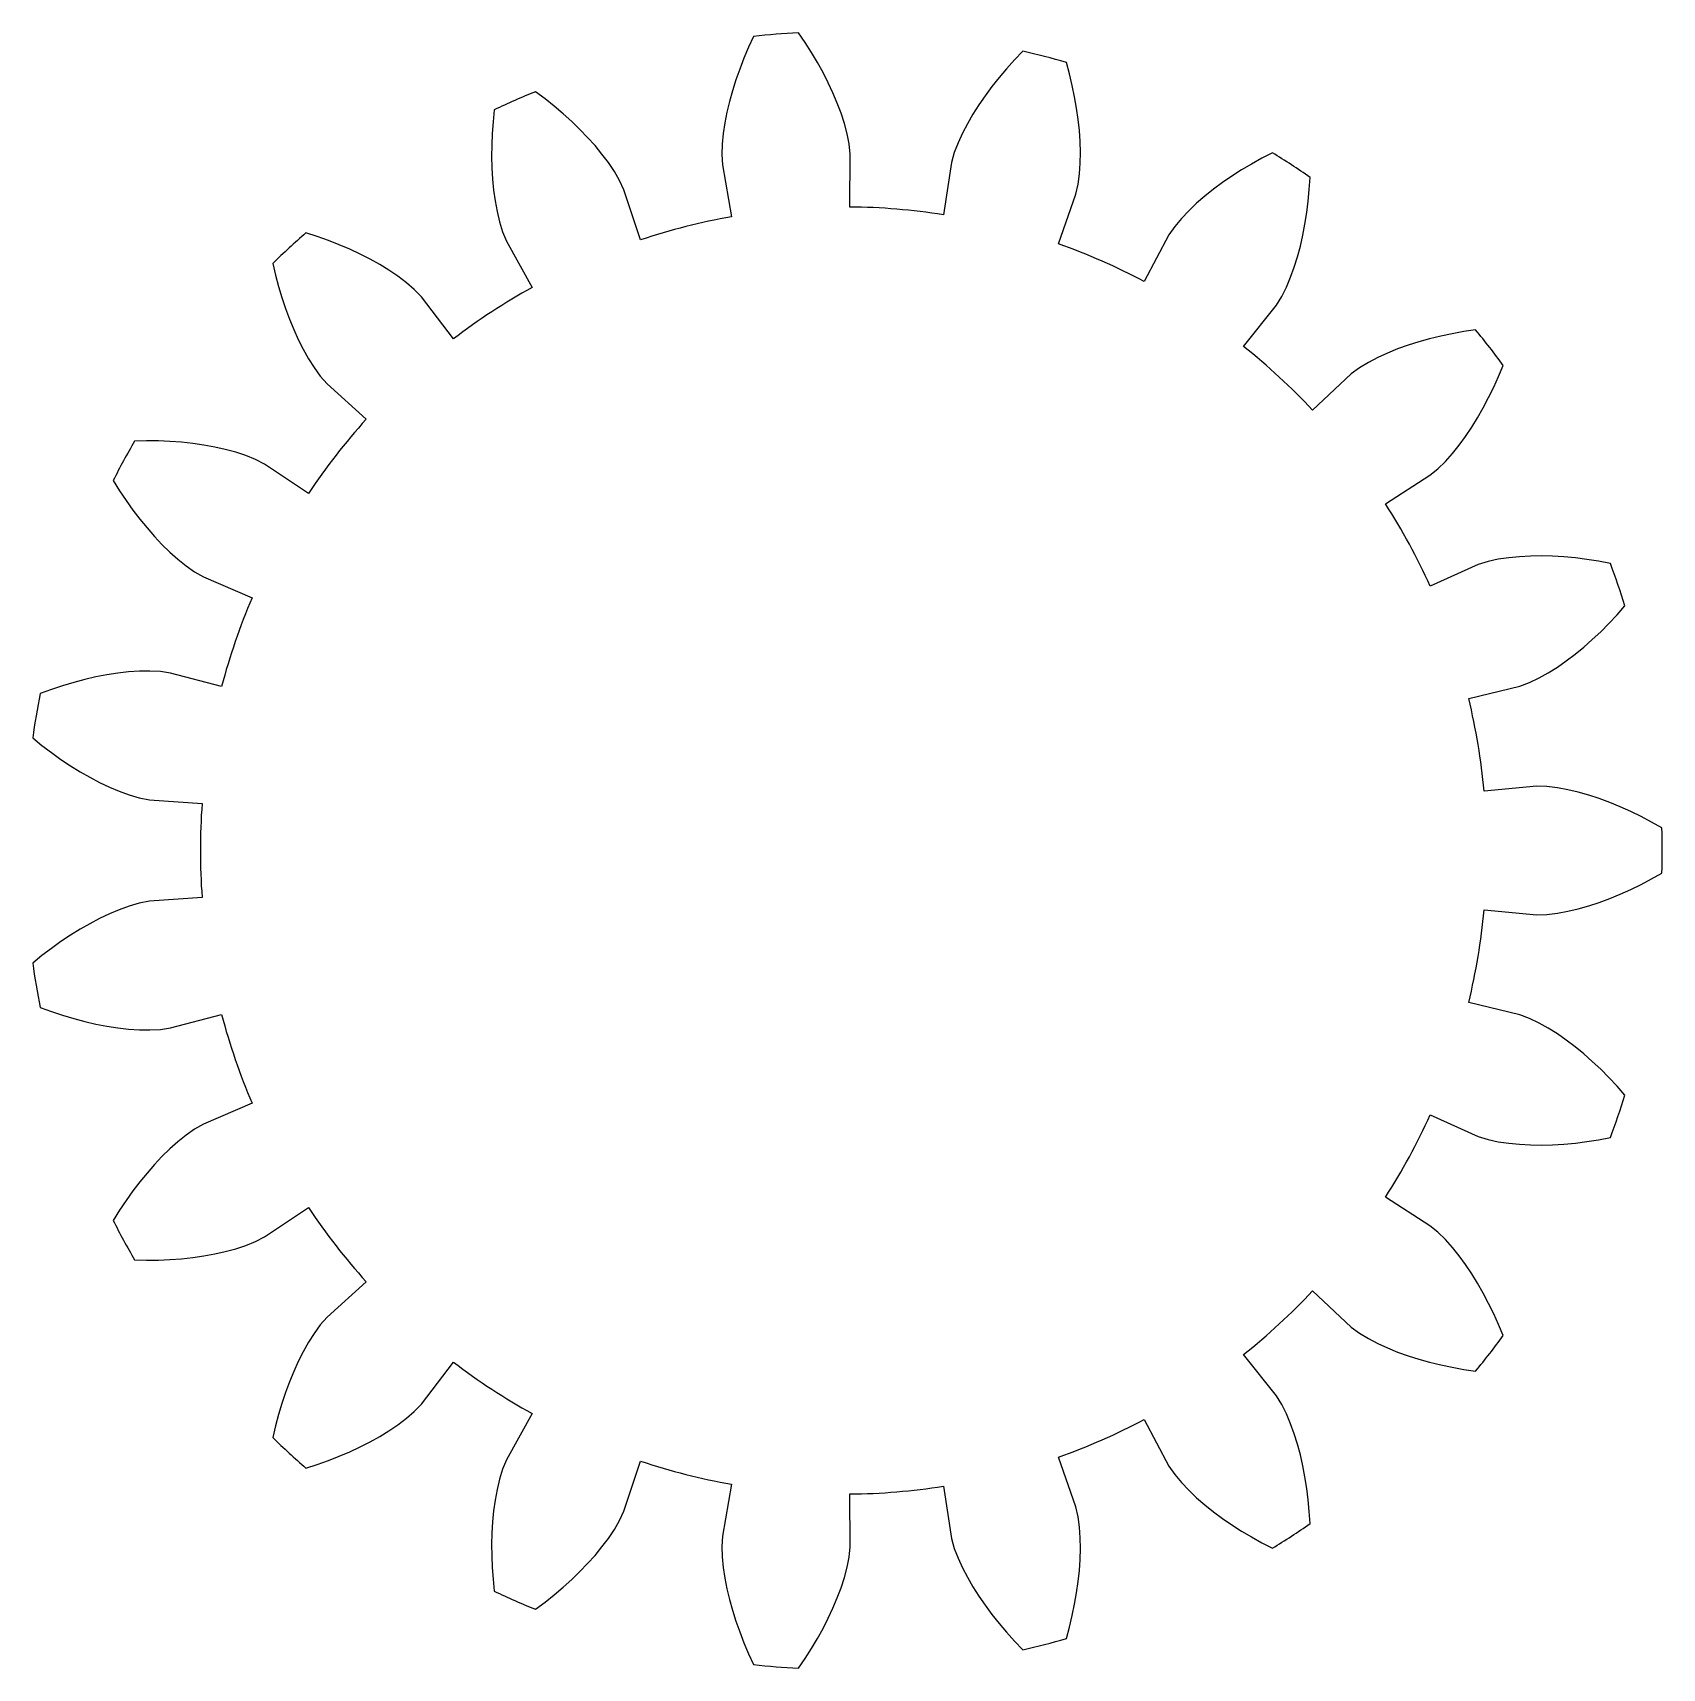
# Model space of a CAD drawing. Extents: x -10.4 to 10.5, y -10.5 to 10.5.
import ezdxf

# ---------------------------------------------------------------- set-up
doc = ezdxf.new("R2010")
doc.units = 0

msp = doc.modelspace()

# ---------------------------------------------------------------- linework, layer by layer
at = {"layer": 'PERFIL'}
for p, q in [((-1.218641, 10.297062), (-1.277731, 10.1578)), ((-1.154752, 10.436309), (-1.218641, 10.297062)), ((-0.49282, 10.357205), (-0.578758, 10.484037)), ((-0.411614, 10.229569), (-0.49282, 10.357205)), ((-1.277731, 10.1578), (-1.331919, 10.018622)), ((-0.335258, 10.101208), (-0.411614, 10.229569)), ((-0.263893, 9.972202), (-0.335258, 10.101208)), ((2.190839, 10.134831), (2.089732, 10.022301)), ((2.29648, 10.245788), (2.190839, 10.134831)), ((2.896861, 9.956042), (2.856762, 10.103906)), ((-1.381077, 9.87963), (-1.425051, 9.740929)), ((-1.331919, 10.018622), (-1.381077, 9.87963)), ((-0.197689, 9.842632), (-0.263893, 9.972202)), ((1.99329, 9.908259), (1.901664, 9.792759)), ((2.089732, 10.022301), (1.99329, 9.908259)), ((2.932224, 9.808953), (2.896861, 9.956042)), ((-3.829097, 9.636005), (-3.95156, 9.728061)), ((-1.425051, 9.740929), (-1.463646, 9.602635)), ((-0.136858, 9.712576), (-0.197689, 9.842632)), ((-0.081671, 9.582115), (-0.136858, 9.712576)), ((1.815037, 9.675852), (1.733629, 9.557583)), ((1.901664, 9.792759), (1.815037, 9.675852)), ((2.962764, 9.662755), (2.932224, 9.808953)), ((2.988374, 9.517567), (2.962764, 9.662755)), ((-4.480848, 9.495894), (-4.496062, 9.343447)), ((-3.710847, 9.541652), (-3.829097, 9.636005)), ((-3.59695, 9.445039), (-3.710847, 9.541652)), ((-3.487563, 9.346195), (-3.59695, 9.445039)), ((-1.496607, 9.46487), (-1.523594, 9.327774)), ((-1.463646, 9.602635), (-1.496607, 9.46487)), ((-0.032487, 9.451331), (-0.081671, 9.582115)), ((0.010184, 9.320304), (-0.032487, 9.451331)), ((1.657721, 9.437985), (1.587682, 9.31708)), ((1.733629, 9.557583), (1.657721, 9.437985)), ((3.008919, 9.37352), (2.988374, 9.517567)), ((-4.496062, 9.343447), (-4.506733, 9.192544)), ((-3.382875, 9.245141), (-3.487563, 9.346195)), ((-3.283111, 9.141884), (-3.382875, 9.245141)), ((-1.523594, 9.327774), (-1.544117, 9.191511)), ((0.045562, 9.18912), (0.010184, 9.320304)), ((1.587682, 9.31708), (1.524026, 9.194864)), ((3.024225, 9.230759), (3.008919, 9.37352)), ((3.034062, 9.089448), (3.024225, 9.230759)), ((-4.512793, 9.043312), (-4.514157, 8.895889)), ((-4.506733, 9.192544), (-4.512793, 9.043312)), ((-3.188553, 9.036411), (-3.283111, 9.141884)), ((-3.099569, 8.928683), (-3.188553, 9.036411)), ((-1.55742, 9.056293), (-1.562127, 8.922441)), ((-1.544117, 9.191511), (-1.55742, 9.056293)), ((0.072236, 9.057869), (0.045562, 9.18912)), ((0.086067, 8.926665), (0.072236, 9.057869)), ((1.467539, 9.071292), (1.419626, 8.946221)), ((1.524026, 9.194864), (1.467539, 9.071292)), ((3.038115, 8.94978), (3.034062, 9.089448)), ((-4.514157, 8.895889), (-4.510712, 8.750426)), ((-3.016665, 8.818611), (-3.099569, 8.928683)), ((-2.94061, 8.706022), (-3.016665, 8.818611)), ((-1.562127, 8.922441), (-1.554174, 8.790751)), ((0.079539, 8.249617), (0.086067, 8.926665)), ((1.384388, 8.819083), (1.279388, 8.150194)), ((1.419626, 8.946221), (1.384388, 8.819083)), ((3.026795, 8.676435), (3.03593, 8.811998)), ((3.03593, 8.811998), (3.038115, 8.94978)), ((5.362907, 8.874333), (5.23074, 8.800731)), ((5.498852, 8.944977), (5.362907, 8.874333)), ((-4.510712, 8.750426), (-4.502312, 8.607093)), ((-4.502312, 8.607093), (-4.488755, 8.46609)), ((-2.872763, 8.590543), (-2.94061, 8.706022)), ((-1.554174, 8.790751), (-1.436296, 8.124011)), ((3.009407, 8.543633), (3.026795, 8.676435)), ((4.97833, 8.644691), (4.858437, 8.562246)), ((5.102494, 8.724182), (4.97833, 8.644691)), ((5.23074, 8.800731), (5.102494, 8.724182)), ((5.972622, 8.475987), (5.982708, 8.628859)), ((-4.488755, 8.46609), (-4.469765, 8.327659)), ((-2.81708, 8.470939), (-2.872763, 8.590543)), ((-2.603417, 7.828456), (-2.81708, 8.470939)), ((2.753875, 7.776803), (2.979887, 8.415048)), ((2.979887, 8.415048), (3.009407, 8.543633)), ((4.63241, 8.388348), (4.526908, 8.296735)), ((4.743038, 8.476818), (4.63241, 8.388348)), ((4.858437, 8.562246), (4.743038, 8.476818)), ((5.95831, 8.325386), (5.972622, 8.475987)), ((-4.469765, 8.327659), (-4.444931, 8.192116)), ((-4.444931, 8.192116), (-4.413608, 8.059905)), ((4.427018, 8.20181), (4.333468, 8.103275)), ((4.526908, 8.296735), (4.427018, 8.20181)), ((5.939725, 8.177192), (5.95831, 8.325386)), ((-4.413608, 8.059905), (-4.374598, 7.931777)), ((4.247539, 8.000538), (4.17293, 7.891731)), ((4.333468, 8.103275), (4.247539, 8.000538)), ((5.889465, 7.888642), (5.916805, 8.031555)), ((5.916805, 8.031555), (5.939725, 8.177192)), ((-6.750432, 7.870594), (-6.89615, 7.917898)), ((-6.607953, 7.819748), (-6.750432, 7.870594)), ((-6.468856, 7.765353), (-6.607953, 7.819748)), ((-6.333302, 7.707382), (-6.468856, 7.765353)), ((-4.374598, 7.931777), (-4.324316, 7.809804)), ((-4.324316, 7.809804), (-3.996336, 7.217465)), ((4.17293, 7.891731), (3.856431, 7.293178)), ((5.857587, 7.748647), (5.889465, 7.888642)), ((-6.201474, 7.645796), (-6.333302, 7.707382)), ((-6.073588, 7.580527), (-6.201474, 7.645796)), ((-5.949907, 7.511472), (-6.073588, 7.580527)), ((5.779491, 7.478382), (5.821007, 7.611799)), ((5.821007, 7.611799), (5.857587, 7.748647)), ((-7.321375, 7.526451), (-7.286265, 7.377324)), ((-7.286265, 7.377324), (-7.24736, 7.231133)), ((-5.830764, 7.438474), (-5.949907, 7.511472)), ((-5.716612, 7.361285), (-5.830764, 7.438474)), ((-5.60812, 7.279492), (-5.716612, 7.361285)), ((5.680029, 7.223523), (5.732686, 7.348774)), ((5.732686, 7.348774), (5.779491, 7.478382)), ((-7.24736, 7.231133), (-7.204636, 7.088019)), ((-5.506454, 7.192299), (-5.60812, 7.279492)), ((-5.414952, 7.097256), (-5.506454, 7.192299)), ((5.620462, 7.103563), (5.680029, 7.223523)), ((-7.204636, 7.088019), (-7.158058, 6.948141)), ((-7.158058, 6.948141), (-7.107568, 6.811678)), ((-5.004252, 6.55896), (-5.414952, 7.097256)), ((5.129787, 6.461253), (5.55079, 6.99153)), ((5.55079, 6.99153), (5.620462, 7.103563)), ((-7.107568, 6.811678), (-7.053083, 6.678838)), ((-7.053083, 6.678838), (-6.994477, 6.549877)), ((-6.994477, 6.549877), (-6.931567, 6.425114)), ((7.375351, 6.520788), (7.238466, 6.477459)), ((7.515517, 6.559837), (7.375351, 6.520788)), ((7.658764, 6.594705), (7.515517, 6.559837)), ((7.804917, 6.625464), (7.658764, 6.594705)), ((7.953822, 6.652164), (7.804917, 6.625464)), ((8.105339, 6.674839), (7.953822, 6.652164)), ((-6.931567, 6.425114), (-6.864068, 6.304977)), ((-6.864068, 6.304977), (-6.791514, 6.190101)), ((6.850273, 6.319963), (6.729798, 6.257143)), ((6.975573, 6.377311), (6.850273, 6.319963)), ((7.105105, 6.429703), (6.975573, 6.377311)), ((7.238466, 6.477459), (7.105105, 6.429703)), ((-6.791514, 6.190101), (-6.713014, 6.081582)), ((-6.713014, 6.081582), (-6.625852, 5.982544)), ((6.50927, 6.109187), (6.01557, 5.645832)), ((6.615166, 6.187873), (6.50927, 6.109187)), ((6.729798, 6.257143), (6.615166, 6.187873)), ((8.401158, 6.077427), (8.460334, 6.218741)), ((-6.625852, 5.982544), (-6.12331, 5.528795)), ((8.273024, 5.805504), (8.33872, 5.939633)), ((8.33872, 5.939633), (8.401158, 6.077427)), ((8.131795, 5.548908), (8.204058, 5.6752)), ((8.204058, 5.6752), (8.273024, 5.805504)), ((8.056188, 5.426849), (8.131795, 5.548908)), ((-8.940252, 5.252282), (-9.093435, 5.249708)), ((-8.788984, 5.250454), (-8.940252, 5.252282)), ((-8.639761, 5.24417), (-8.788984, 5.250454)), ((-8.492729, 5.233355), (-8.639761, 5.24417)), ((7.894569, 5.196585), (7.977156, 5.309292)), ((7.977156, 5.309292), (8.056188, 5.426849)), ((-8.348047, 5.217911), (-8.492729, 5.233355)), ((-8.205897, 5.197702), (-8.348047, 5.217911)), ((-8.066495, 5.172548), (-8.205897, 5.197702)), ((-7.930106, 5.142191), (-8.066495, 5.172548)), ((-7.797076, 5.106249), (-7.930106, 5.142191)), ((-7.667904, 5.064115), (-7.797076, 5.106249)), ((-7.543435, 5.014658), (-7.667904, 5.064115)), ((7.717743, 4.98783), (7.808217, 5.089197)), ((7.808217, 5.089197), (7.894569, 5.196585)), ((-7.426031, 4.954475), (-7.543435, 5.014658)), ((-6.862799, 4.5787), (-7.426031, 4.954475)), ((7.520179, 4.810371), (7.622453, 4.893711)), ((7.622453, 4.893711), (7.717743, 4.98783)), ((-9.368517, 4.741401), (-9.286889, 4.611754)), ((6.949806, 4.445525), (7.520179, 4.810371)), ((-9.286889, 4.611754), (-9.202623, 4.486116)), ((-9.202623, 4.486116), (-9.115745, 4.364629)), ((-9.115745, 4.364629), (-9.026272, 4.247454)), ((-9.026272, 4.247454), (-8.934209, 4.134778)), ((-8.934209, 4.134778), (-8.839542, 4.026828)), ((-8.839542, 4.026828), (-8.742239, 3.923884)), ((-8.742239, 3.923884), (-8.642227, 3.826307)), ((-8.642227, 3.826307), (-8.539377, 3.734597)), ((8.807852, 3.7743), (8.668327, 3.766806)), ((8.949493, 3.776166), (8.807852, 3.7743)), ((9.09303, 3.772702), (8.949493, 3.776166)), ((-8.539377, 3.734597), (-8.433453, 3.649504)), ((-8.433453, 3.649504), (-8.323971, 3.572353)), ((-8.323971, 3.572353), (-8.209374, 3.506983)), ((8.140229, 3.664618), (7.522828, 3.386673)), ((8.265938, 3.704656), (8.140229, 3.664618)), ((8.396849, 3.732952), (8.265938, 3.704656)), ((8.531195, 3.75325), (8.396849, 3.732952)), ((8.668327, 3.766806), (8.531195, 3.75325)), ((9.238281, 3.764122), (9.09303, 3.772702)), ((9.385088, 3.750589), (9.238281, 3.764122)), ((9.53331, 3.732226), (9.385088, 3.750589)), ((9.682816, 3.70913), (9.53331, 3.732226)), ((9.833486, 3.681379), (9.682816, 3.70913)), ((-8.209374, 3.506983), (-7.586729, 3.240994)), ((9.815501, 2.91023), (9.919297, 3.020284)), ((9.919297, 3.020284), (10.021152, 3.134727)), ((9.602274, 2.703849), (9.709813, 2.804699)), ((9.709813, 2.804699), (9.815501, 2.91023)), ((9.268856, 2.431442), (9.381777, 2.516967)), ((9.381777, 2.516967), (9.49292, 2.607863)), ((9.49292, 2.607863), (9.602274, 2.703849)), ((9.037606, 2.278127), (9.154147, 2.351658)), ((9.154147, 2.351658), (9.268856, 2.431442)), ((-10.017592, 2.112192), (-10.161258, 2.064803)), ((-9.874415, 2.154701), (-10.017592, 2.112192)), ((-9.731837, 2.192213), (-9.874415, 2.154701)), ((-9.589979, 2.224583), (-9.731837, 2.192213)), ((-9.44897, 2.251626), (-9.589979, 2.224583)), ((-9.308954, 2.273099), (-9.44897, 2.251626)), ((-9.170098, 2.288672), (-9.308954, 2.273099)), ((-9.032605, 2.297872), (-9.170098, 2.288672)), ((-8.896751, 2.299963), (-9.032605, 2.297872)), ((-8.762967, 2.293601), (-8.896751, 2.299963)), ((-8.632383, 2.2748), (-8.762967, 2.293601)), ((-7.977655, 2.102266), (-8.632383, 2.2748)), ((8.016706, 1.948056), (8.67464, 2.107934)), ((8.67464, 2.107934), (8.798433, 2.15355)), ((8.798433, 2.15355), (8.91912, 2.211628)), ((8.91912, 2.211628), (9.037606, 2.278127)), ((-10.161258, 2.064803), (-10.305305, 2.012631)), ((-10.400436, 1.442546), (-10.281133, 1.346428)), ((-10.281133, 1.346428), (-10.160639, 1.254959)), ((-10.160639, 1.254959), (-10.039022, 1.168264)), ((-10.039022, 1.168264), (-9.91635, 1.086489)), ((-9.91635, 1.086489), (-9.792689, 1.009812)), ((-9.792689, 1.009812), (-9.668101, 0.938449)), ((-9.668101, 0.938449), (-9.542643, 0.872677)), ((-9.542643, 0.872677), (-9.416367, 0.812861)), ((-9.416367, 0.812861), (-9.289312, 0.759515)), ((-9.289312, 0.759515), (-9.161497, 0.713426)), ((-9.161497, 0.713426), (-9.032897, 0.676004)), ((-9.032897, 0.676004), (-8.903283, 0.651385)), ((-8.903283, 0.651385), (-8.228008, 0.601981)), ((8.889069, 0.822931), (8.214872, 0.760515)), ((9.020966, 0.819982), (8.889069, 0.822931)), ((9.153972, 0.804237), (9.020966, 0.819982)), ((9.28763, 0.779814), (9.153972, 0.804237)), ((9.421732, 0.748109), (9.28763, 0.779814)), ((9.556132, 0.709893), (9.421732, 0.748109)), ((9.690704, 0.665667), (9.556132, 0.709893)), ((9.825339, 0.615784), (9.690704, 0.665667)), ((9.959934, 0.560506), (9.825339, 0.615784)), ((10.094393, 0.500038), (9.959934, 0.560506)), ((10.22862, 0.434543), (10.094393, 0.500038)), ((10.362527, 0.364154), (10.22862, 0.434543)), ((10.496022, 0.288984), (10.362527, 0.364154)), ((10.22862, -0.434543), (10.362527, -0.364154)), ((10.362527, -0.364154), (10.496022, -0.288984)), ((-8.228008, -0.601981), (-8.903283, -0.651385)), ((9.690704, -0.665667), (9.825339, -0.615784)), ((9.825339, -0.615784), (9.959934, -0.560506)), ((9.959934, -0.560506), (10.094393, -0.500038)), ((10.094393, -0.500038), (10.22862, -0.434543)), ((-9.416367, -0.812861), (-9.542643, -0.872677)), ((-9.289312, -0.759515), (-9.416367, -0.812861)), ((-9.161497, -0.713426), (-9.289312, -0.759515)), ((-9.032897, -0.676004), (-9.161497, -0.713426)), ((-8.903283, -0.651385), (-9.032897, -0.676004)), ((8.214872, -0.760515), (8.889069, -0.822931)), ((8.889069, -0.822931), (9.020966, -0.819982)), ((9.020966, -0.819982), (9.153972, -0.804237)), ((9.153972, -0.804237), (9.28763, -0.779814)), ((9.28763, -0.779814), (9.421732, -0.748109)), ((9.421732, -0.748109), (9.556132, -0.709893)), ((9.556132, -0.709893), (9.690704, -0.665667)), ((-9.792689, -1.009812), (-9.91635, -1.086489)), ((-9.668101, -0.938449), (-9.792689, -1.009812)), ((-9.542643, -0.872677), (-9.668101, -0.938449)), ((-10.160639, -1.254959), (-10.281133, -1.346428)), ((-10.039022, -1.168264), (-10.160639, -1.254959)), ((-9.91635, -1.086489), (-10.039022, -1.168264)), ((-10.281133, -1.346428), (-10.400436, -1.442546)), ((-10.305305, -2.012631), (-10.161258, -2.064803)), ((-10.161258, -2.064803), (-10.017592, -2.112192)), ((8.67464, -2.107934), (8.016706, -1.948056)), ((-10.017592, -2.112192), (-9.874415, -2.154701)), ((-9.874415, -2.154701), (-9.731837, -2.192213)), ((-9.731837, -2.192213), (-9.589979, -2.224583)), ((-9.589979, -2.224583), (-9.44897, -2.251626)), ((-9.44897, -2.251626), (-9.308954, -2.273099)), ((-9.308954, -2.273099), (-9.170098, -2.288672)), ((-9.170098, -2.288672), (-9.032605, -2.297872)), ((-9.032605, -2.297872), (-8.896751, -2.299963)), ((-8.896751, -2.299963), (-8.762967, -2.293601)), ((-8.762967, -2.293601), (-8.632383, -2.2748)), ((-8.632383, -2.2748), (-7.977655, -2.102266)), ((8.798433, -2.15355), (8.67464, -2.107934)), ((8.91912, -2.211628), (8.798433, -2.15355)), ((9.037606, -2.278127), (8.91912, -2.211628)), ((9.154147, -2.351658), (9.037606, -2.278127)), ((9.268856, -2.431442), (9.154147, -2.351658)), ((9.381777, -2.516967), (9.268856, -2.431442)), ((9.49292, -2.607863), (9.381777, -2.516967)), ((9.602274, -2.703849), (9.49292, -2.607863)), ((9.709813, -2.804699), (9.602274, -2.703849)), ((9.815501, -2.91023), (9.709813, -2.804699)), ((9.919297, -3.020284), (9.815501, -2.91023)), ((10.021152, -3.134727), (9.919297, -3.020284)), ((-7.586729, -3.240994), (-8.209374, -3.506983)), ((-8.209374, -3.506983), (-8.323971, -3.572353)), ((7.522828, -3.386673), (8.140229, -3.664618)), ((-8.539377, -3.734597), (-8.642227, -3.826307)), ((-8.433453, -3.649504), (-8.539377, -3.734597)), ((-8.323971, -3.572353), (-8.433453, -3.649504)), ((8.140229, -3.664618), (8.265938, -3.704656)), ((8.265938, -3.704656), (8.396849, -3.732952)), ((8.396849, -3.732952), (8.531195, -3.75325)), ((8.531195, -3.75325), (8.668327, -3.766806)), ((8.668327, -3.766806), (8.807852, -3.7743)), ((8.949493, -3.776166), (9.09303, -3.772702)), ((9.09303, -3.772702), (9.238281, -3.764122)), ((9.238281, -3.764122), (9.385088, -3.750589)), ((9.385088, -3.750589), (9.53331, -3.732226)), ((9.53331, -3.732226), (9.682816, -3.70913)), ((9.682816, -3.70913), (9.833486, -3.681379)), ((-8.742239, -3.923884), (-8.839542, -4.026828)), ((-8.642227, -3.826307), (-8.742239, -3.923884)), ((8.807852, -3.7743), (8.949493, -3.776166)), ((-8.934209, -4.134778), (-9.026272, -4.247454)), ((-8.839542, -4.026828), (-8.934209, -4.134778)), ((-9.115745, -4.364629), (-9.202623, -4.486116)), ((-9.026272, -4.247454), (-9.115745, -4.364629)), ((-9.286889, -4.611754), (-9.368517, -4.741401)), ((-9.202623, -4.486116), (-9.286889, -4.611754)), ((-7.426031, -4.954475), (-6.862799, -4.5787)), ((7.520179, -4.810371), (6.949806, -4.445525)), ((7.622453, -4.893711), (7.520179, -4.810371)), ((-7.667904, -5.064115), (-7.543435, -5.014658)), ((-7.543435, -5.014658), (-7.426031, -4.954475)), ((7.717743, -4.98783), (7.622453, -4.893711)), ((7.808217, -5.089197), (7.717743, -4.98783)), ((-8.639761, -5.24417), (-8.492729, -5.233355)), ((-8.492729, -5.233355), (-8.348047, -5.217911)), ((-8.348047, -5.217911), (-8.205897, -5.197702)), ((-8.205897, -5.197702), (-8.066495, -5.172548)), ((-8.066495, -5.172548), (-7.930106, -5.142191)), ((-7.930106, -5.142191), (-7.797076, -5.106249)), ((-7.797076, -5.106249), (-7.667904, -5.064115)), ((7.894569, -5.196585), (7.808217, -5.089197)), ((7.977156, -5.309292), (7.894569, -5.196585)), ((-9.093435, -5.249708), (-8.940252, -5.252282)), ((-8.940252, -5.252282), (-8.788984, -5.250454)), ((-8.788984, -5.250454), (-8.639761, -5.24417)), ((8.056188, -5.426849), (7.977156, -5.309292)), ((8.131795, -5.548908), (8.056188, -5.426849)), ((-6.12331, -5.528795), (-6.625852, -5.982544)), ((6.01557, -5.645832), (6.50927, -6.109187)), ((8.204058, -5.6752), (8.131795, -5.548908)), ((8.273024, -5.805504), (8.204058, -5.6752)), ((8.33872, -5.939633), (8.273024, -5.805504)), ((-6.625852, -5.982544), (-6.713014, -6.081582)), ((8.401158, -6.077427), (8.33872, -5.939633)), ((8.460334, -6.218741), (8.401158, -6.077427)), ((-6.791514, -6.190101), (-6.864068, -6.304977)), ((-6.713014, -6.081582), (-6.791514, -6.190101)), ((6.50927, -6.109187), (6.615166, -6.187873)), ((6.615166, -6.187873), (6.729798, -6.257143)), ((6.729798, -6.257143), (6.850273, -6.319963)), ((-6.931567, -6.425114), (-6.994477, -6.549877)), ((-6.864068, -6.304977), (-6.931567, -6.425114)), ((5.55079, -6.99153), (5.129787, -6.461253)), ((6.850273, -6.319963), (6.975573, -6.377311)), ((6.975573, -6.377311), (7.105105, -6.429703)), ((7.105105, -6.429703), (7.238466, -6.477459)), ((7.238466, -6.477459), (7.375351, -6.520788)), ((-7.053083, -6.678838), (-7.107568, -6.811678)), ((-6.994477, -6.549877), (-7.053083, -6.678838)), ((-5.414952, -7.097256), (-5.004252, -6.55896)), ((7.375351, -6.520788), (7.515517, -6.559837)), ((7.515517, -6.559837), (7.658764, -6.594705)), ((7.658764, -6.594705), (7.804917, -6.625464)), ((7.804917, -6.625464), (7.953822, -6.652164)), ((7.953822, -6.652164), (8.105339, -6.674839)), ((-7.107568, -6.811678), (-7.158058, -6.948141)), ((-7.204636, -7.088019), (-7.24736, -7.231133)), ((-7.158058, -6.948141), (-7.204636, -7.088019)), ((-5.506454, -7.192299), (-5.414952, -7.097256)), ((5.620462, -7.103563), (5.55079, -6.99153)), ((5.680029, -7.223523), (5.620462, -7.103563)), ((-7.24736, -7.231133), (-7.286265, -7.377324)), ((-5.716612, -7.361285), (-5.60812, -7.279492)), ((-5.60812, -7.279492), (-5.506454, -7.192299)), ((-3.996336, -7.217465), (-4.324316, -7.809804)), ((3.856431, -7.293178), (4.17293, -7.891731)), ((5.732686, -7.348774), (5.680029, -7.223523)), ((-7.286265, -7.377324), (-7.321375, -7.526451)), ((-6.073588, -7.580527), (-5.949907, -7.511472)), ((-5.949907, -7.511472), (-5.830764, -7.438474)), ((-5.830764, -7.438474), (-5.716612, -7.361285)), ((5.779491, -7.478382), (5.732686, -7.348774)), ((5.821007, -7.611799), (5.779491, -7.478382)), ((-6.468856, -7.765353), (-6.333302, -7.707382)), ((-6.333302, -7.707382), (-6.201474, -7.645796)), ((-6.201474, -7.645796), (-6.073588, -7.580527)), ((5.857587, -7.748647), (5.821007, -7.611799)), ((5.889465, -7.888642), (5.857587, -7.748647)), ((-6.89615, -7.917898), (-6.750432, -7.870594)), ((-6.750432, -7.870594), (-6.607953, -7.819748)), ((-6.607953, -7.819748), (-6.468856, -7.765353)), ((-4.374598, -7.931777), (-4.413608, -8.059905)), ((-4.324316, -7.809804), (-4.374598, -7.931777)), ((-2.81708, -8.470939), (-2.603417, -7.828456)), ((2.979887, -8.415048), (2.753875, -7.776803)), ((4.17293, -7.891731), (4.247539, -8.000538)), ((5.916805, -8.031555), (5.889465, -7.888642)), ((-4.413608, -8.059905), (-4.444931, -8.192116)), ((-1.436296, -8.124011), (-1.554174, -8.790751)), ((1.279388, -8.150194), (1.384388, -8.819083)), ((4.247539, -8.000538), (4.333468, -8.103275)), ((4.333468, -8.103275), (4.427018, -8.20181)), ((5.939725, -8.177192), (5.916805, -8.031555)), ((5.95831, -8.325386), (5.939725, -8.177192)), ((-4.469765, -8.327659), (-4.488755, -8.46609)), ((-4.444931, -8.192116), (-4.469765, -8.327659)), ((0.086067, -8.926665), (0.079539, -8.249617)), ((4.427018, -8.20181), (4.526908, -8.296735)), ((4.526908, -8.296735), (4.63241, -8.388348)), ((5.972622, -8.475987), (5.95831, -8.325386)), ((-4.488755, -8.46609), (-4.502312, -8.607093)), ((-2.94061, -8.706022), (-2.872763, -8.590543)), ((-2.872763, -8.590543), (-2.81708, -8.470939)), ((3.009407, -8.543633), (2.979887, -8.415048)), ((3.026795, -8.676435), (3.009407, -8.543633)), ((4.63241, -8.388348), (4.743038, -8.476818)), ((4.743038, -8.476818), (4.858437, -8.562246)), ((4.858437, -8.562246), (4.97833, -8.644691)), ((5.982708, -8.628859), (5.972622, -8.475987)), ((-4.510712, -8.750426), (-4.514157, -8.895889)), ((-4.502312, -8.607093), (-4.510712, -8.750426)), ((-3.016665, -8.818611), (-2.94061, -8.706022)), ((-1.554174, -8.790751), (-1.562127, -8.922441)), ((3.03593, -8.811998), (3.026795, -8.676435)), ((4.97833, -8.644691), (5.102494, -8.724182)), ((5.102494, -8.724182), (5.23074, -8.800731)), ((5.23074, -8.800731), (5.362907, -8.874333)), ((-4.514157, -8.895889), (-4.512793, -9.043312)), ((-3.188553, -9.036411), (-3.099569, -8.928683)), ((-3.099569, -8.928683), (-3.016665, -8.818611)), ((-1.562127, -8.922441), (-1.55742, -9.056293)), ((0.072236, -9.057869), (0.086067, -8.926665)), ((1.384388, -8.819083), (1.419626, -8.946221)), ((1.419626, -8.946221), (1.467539, -9.071292)), ((3.034062, -9.089448), (3.038115, -8.94978)), ((3.038115, -8.94978), (3.03593, -8.811998)), ((5.362907, -8.874333), (5.498852, -8.944977)), ((-4.512793, -9.043312), (-4.506733, -9.192544)), ((-4.506733, -9.192544), (-4.496062, -9.343447)), ((-3.382875, -9.245141), (-3.283111, -9.141884)), ((-3.283111, -9.141884), (-3.188553, -9.036411)), ((-1.55742, -9.056293), (-1.544117, -9.191511)), ((-1.544117, -9.191511), (-1.523594, -9.327774)), ((0.010184, -9.320304), (0.045562, -9.18912)), ((0.045562, -9.18912), (0.072236, -9.057869)), ((1.467539, -9.071292), (1.524026, -9.194864)), ((1.524026, -9.194864), (1.587682, -9.31708)), ((3.024225, -9.230759), (3.034062, -9.089448)), ((-4.496062, -9.343447), (-4.480848, -9.495894)), ((-3.59695, -9.445039), (-3.487563, -9.346195)), ((-3.487563, -9.346195), (-3.382875, -9.245141)), ((-1.523594, -9.327774), (-1.496607, -9.46487)), ((-0.032487, -9.451331), (0.010184, -9.320304)), ((1.587682, -9.31708), (1.657721, -9.437985)), ((2.988374, -9.517567), (3.008919, -9.37352)), ((3.008919, -9.37352), (3.024225, -9.230759)), ((-3.95156, -9.728061), (-3.829097, -9.636005)), ((-3.829097, -9.636005), (-3.710847, -9.541652)), ((-3.710847, -9.541652), (-3.59695, -9.445039)), ((-1.496607, -9.46487), (-1.463646, -9.602635)), ((-1.463646, -9.602635), (-1.425051, -9.740929)), ((-0.136858, -9.712576), (-0.081671, -9.582115)), ((-0.081671, -9.582115), (-0.032487, -9.451331)), ((1.657721, -9.437985), (1.733629, -9.557583)), ((1.733629, -9.557583), (1.815037, -9.675852)), ((2.962764, -9.662755), (2.988374, -9.517567)), ((-1.425051, -9.740929), (-1.381077, -9.87963)), ((-0.263893, -9.972202), (-0.197689, -9.842632)), ((-0.197689, -9.842632), (-0.136858, -9.712576)), ((1.815037, -9.675852), (1.901664, -9.792759)), ((1.901664, -9.792759), (1.99329, -9.908259)), ((2.896861, -9.956042), (2.932224, -9.808953)), ((2.932224, -9.808953), (2.962764, -9.662755)), ((-1.381077, -9.87963), (-1.331919, -10.018622)), ((-1.331919, -10.018622), (-1.277731, -10.1578)), ((-0.335258, -10.101208), (-0.263893, -9.972202)), ((1.99329, -9.908259), (2.089732, -10.022301)), ((2.089732, -10.022301), (2.190839, -10.134831)), ((2.856762, -10.103906), (2.896861, -9.956042)), ((-1.277731, -10.1578), (-1.218641, -10.297062)), ((-0.49282, -10.357205), (-0.411614, -10.229569)), ((-0.411614, -10.229569), (-0.335258, -10.101208)), ((2.190839, -10.134831), (2.29648, -10.245788)), ((-1.218641, -10.297062), (-1.154752, -10.436309)), ((-0.578758, -10.484037), (-0.49282, -10.357205))]:
    msp.add_line(p, q, dxfattribs=at)
for radius, start, end in [(10.5, 93.159732, 96.313952), (10.5, 74.212364, 77.366584), (10.5, 112.107101, 115.26132), (10.5, 55.264995, 58.419215), (8.25, 81.078717, 89.447598), (8.25, 100.026086, 108.394967), (10.5, 131.054469, 134.208689), (8.25, 62.131349, 70.50023), (8.25, 118.973454, 127.342335), (10.5, 36.317627, 39.471847), (8.25, 43.183981, 51.552862), (8.25, 137.920823, 146.289704), (10.5, 150.001837, 153.156057), (8.25, 24.236612, 32.605493), (10.5, 17.370259, 20.524478), (8.25, 156.868191, 165.237072), (10.5, 168.949206, 172.103426), (8.25, 5.289244, 13.658125), (8.25, 175.815559, 184.184441), (10.5, 358.42289, 1.57711), (8.25, 346.341875, 354.710756), (10.5, 187.896574, 191.050794), (8.25, 194.762928, 203.131809), (10.5, 339.475522, 342.629741), (8.25, 327.394507, 335.763388), (8.25, 213.710296, 222.079177), (10.5, 206.843943, 209.998163), (8.25, 308.447138, 316.816019), (10.5, 320.528153, 323.682373), (8.25, 232.657665, 241.026546), (8.25, 289.49977, 297.868651), (10.5, 225.791311, 228.945531), (8.25, 251.605033, 259.973914), (8.25, 270.552402, 278.921283), (10.5, 301.580785, 304.735005), (10.5, 244.73868, 247.892899), (10.5, 282.633416, 285.787636), (10.5, 263.686048, 266.840268)]:
    msp.add_arc((0, 0), radius, start, end, dxfattribs=at)

doc.saveas('drawing.dxf')
